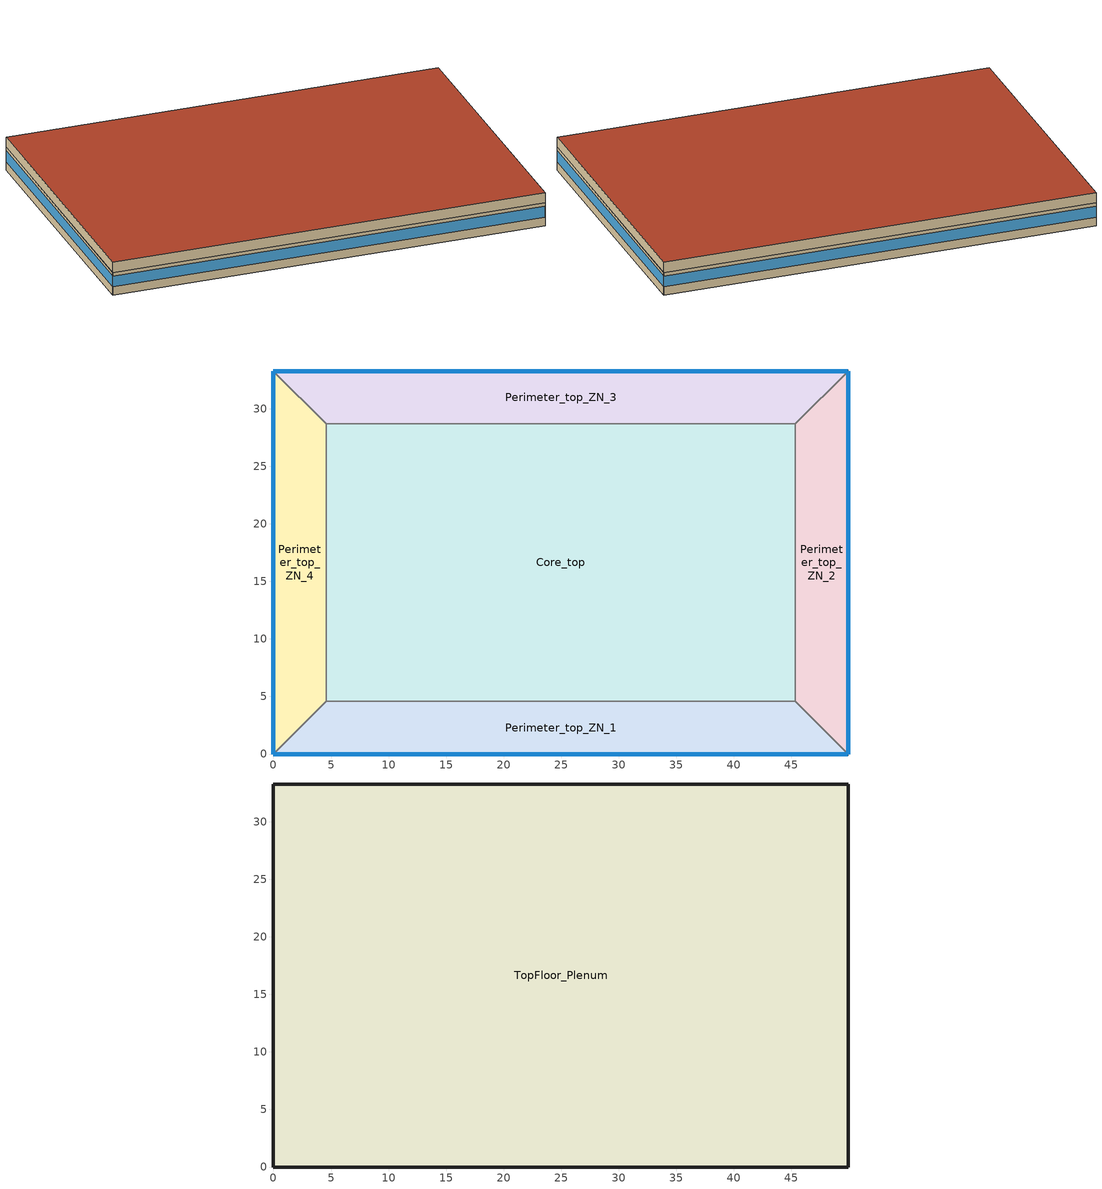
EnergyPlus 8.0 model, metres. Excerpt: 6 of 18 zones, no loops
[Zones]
Perimeter_top_ZN_1
 floor to MidFloor_Plenum (int_slab_floor): 0,0 4.57,4.57 45.34,4.57 49.91,0 z7.92
 wall outside (nonres_ext_wall): 0,0 49.91,0 z7.92:10.67
 wall to Perimeter_top_ZN_2 (int_wall): 49.91,0 45.34,4.57 z7.92:10.67
 window (Window_U_0.55_SHGC_0.25): 0,0 49.91,0 z8.95:10.25
 ceiling to TopFloor_Plenum (DropCeiling): 0,0 49.91,0 45.34,4.57 4.57,4.57 z10.67
Perimeter_top_ZN_2
 floor to MidFloor_Plenum (int_slab_floor): 49.91,0 45.34,4.57 45.34,28.7 49.91,33.27 z7.92
 wall outside (nonres_ext_wall): 49.91,0 49.91,33.27 z7.92:10.67
 wall to Perimeter_top_ZN_3 (int_wall): 49.91,33.27 45.34,28.7 z7.92:10.67
 window (Window_U_0.55_SHGC_0.25): 49.91,0 49.91,33.27 z8.95:10.25
 ceiling to TopFloor_Plenum (DropCeiling): 49.91,0 49.91,33.27 45.34,28.7 45.34,4.57 z10.67
Perimeter_top_ZN_3
 floor to MidFloor_Plenum (int_slab_floor): 49.91,33.27 45.34,28.7 4.57,28.7 0,33.27 z7.92
 wall outside (nonres_ext_wall): 49.91,33.27 0,33.27 z7.92:10.67
 wall to Perimeter_top_ZN_4 (int_wall): 0,33.27 4.57,28.7 z7.92:10.67
 window (Window_U_0.55_SHGC_0.25): 49.91,33.27 0,33.27 z8.95:10.25
 ceiling to TopFloor_Plenum (DropCeiling): 49.91,33.27 0,33.27 4.57,28.7 45.34,28.7 z10.67
Perimeter_top_ZN_4
 floor to MidFloor_Plenum (int_slab_floor): 0,33.27 4.57,28.7 4.57,4.57 0,0 z7.92
 wall outside (nonres_ext_wall): 0,33.27 0,0 z7.92:10.67
 wall to Perimeter_top_ZN_1 (int_wall): 0,0 4.57,4.57 z7.92:10.67
 window (Window_U_0.55_SHGC_0.25): 0,33.27 0,0 z8.95:10.25
 ceiling to TopFloor_Plenum (DropCeiling): 0,33.27 0,0 4.57,4.57 4.57,28.7 z10.67
Core_top
 floor to MidFloor_Plenum (int_slab_floor): 45.34,28.7 45.34,4.57 4.57,4.57 4.57,28.7 z7.92
 wall to Perimeter_top_ZN_3 (int_wall): 45.34,28.7 4.57,28.7 z7.92:10.67
 wall to Perimeter_top_ZN_2 (int_wall): 45.34,4.57 45.34,28.7 z7.92:10.67
 wall to Perimeter_top_ZN_1 (int_wall): 4.57,4.57 45.34,4.57 z7.92:10.67
 wall to Perimeter_top_ZN_4 (int_wall): 4.57,28.7 4.57,4.57 z7.92:10.67
 ceiling to TopFloor_Plenum (DropCeiling): 45.34,4.57 45.34,28.7 4.57,28.7 4.57,4.57 z10.67
TopFloor_Plenum
 wall outside (nonres_ext_wall): 49.91,33.27 0,33.27 0,0 49.91,0 49.91,33.27 z10.67:11.89
 roof outside (nonres_roof): 49.91,0 49.91,33.27 0,33.27 0,0 z11.89
[Building]
Medium Office: North Axis {deg}=0; Terrain=City; Loads Convergence Tolerance Value=0.04; Temperature Convergence Tolerance Value {deltaC}=0.2; Solar Distribution=FullInteriorAndExterior; Maximum Number of Warmup Days=25; Minimum Number of Warmup Days=6
[Site:Location]
Site:Location=Atlanta-Hartsfield.Jackson.Intl.AP_GA_USA WMO=722190; Latitude {N+ S-}=33.64; Longitude {W- E+}=-84.43; Time Zone Relative to GMT {GMT+/-}=-5; Elevation {m}=313
[SizingPeriod:DesignDay] Day of Month=21; Dry-Bulb Temperature Range Modifier Type=DefaultMultipliers; Humidity Condition Type=Wetbulb; Barometric Pressure {Pa}=97621; Rain {Yes/No}=No; Snow on ground {Yes/No}=No; Daylight Savings Time Indicator=No
Name | Month | Day Type | Maximum Dry-Bulb Temperature {C} | Daily Dry-Bulb Temperature Range {C} | Wetbulb at Maximum Dry-Bulb {C} | Wind Speed {m/s} design conditions vs. traditional 6.71 m/s (15 mph) | Wind Direction {Degrees; N=0, S=180} | Solar Model Indicator | Clearness {0.0 to 1.1} | Wind Speed {m/s} design conditions vs. traditional 3.35 m/s (7mph) | ASHRAE Clear Sky Optical Depth for Beam Irradiance (taub) | ASHRAE Clear Sky Optical Depth for Diffuse Irradiance (taud)
Atlanta-Hartsfield.Jackson.Intl.AP_GA_USA Ann Htg 99.6% Condns DB | 1 | WinterDesignDay | -6.3 | 0 | -6.3 | 5.3 | 320 | ASHRAEClearSky | 0
Atlanta-Hartsfield.Jackson.Intl.AP_GA_USA Ann Clg .4% Condns DB=>MWB | 7 | SummerDesignDay | 34.4 | 9.5 | 23.5 |  | 300 | ASHRAETau |  | 4 | 0.556 | 1.779
[Site:GroundTemperature:BuildingSurface]
20.52, 20.52, 20.65, 20.74, 20.84, 23.05, 23.45, 23.54, 23.52, 21.25, 20.85, 20.67
[Site:WaterMainsTemperature]
Calculation Method=Correlation; Annual Average Outdoor Air Temperature {C}=16.6; Maximum Difference In Monthly Average Outdoor Air Temperatures {deltaC}=22.5
[Material:NoMass]
CP02 CARPET PAD: VeryRough, 0.21648, 0.9, 0.7, 0.8
Nonres_Roof_Insulation: MediumSmooth, 4.31889, 0.9, 0.7, 0.7
Nonres_Exterior_Wall_Insulation: MediumSmooth, 1.90342, 0.9, 0.7, 0.7
[Construction]
InteriorFurnishings: Std Wood 6inch
DropCeiling: AC02 Acoustic Ceiling
int_wall: G01 13mm gypsum board, G01 13mm gypsum board
int_slab_floor: 100mm Normalweight concrete floor, CP02 CARPET PAD
nonres_roof: F13 Built-up roofing, Nonres_Roof_Insulation, F08 Metal surface
nonres_ext_wall: F07 25mm stucco, G01 16mm gypsum board, Nonres_Exterior_Wall_Insulation, G01 16mm gypsum board
Window_U_0.55_SHGC_0.25: Glass_2175_LayerAvg, Gap_1_W_0_0032, Glass_2022F_LayerAvg
[Material]
Name | Roughness | Thickness {m} | Conductivity {W/m-K} | Density {kg/m3} | Specific Heat {J/kg-K} | Thermal Absorptance | Solar Absorptance | Visible Absorptance | Absorptance:Thermal | Absorptance:Solar | Absorptance:Visible
Std Wood 6inch | MediumSmooth | 0.15 | 0.12 | 540 | 1210 | 0.9 | 0.7 | 0.7
AC02 Acoustic Ceiling | MediumSmooth | 0.0127 | 0.057 | 288 | 1339 | 0.9 | 0.7 | 0.2
F07 25mm stucco | Smooth | 0.0254 | 0.72 | 1856 | 840 | 0.9 | 0.7 | 0.7
F08 Metal surface | Smooth | 0.0008 | 45.28 | 7824 | 500
F13 Built-up roofing | Rough | 0.0095 | 0.16 | 1120 | 1460 |  |  |  | 0.75 | 0.45
G01 13mm gypsum board | Smooth | 0.0127 | 0.16 | 800 | 1090 |  |  |  | 0.9 | 0.7 | 0.5
G01 16mm gypsum board | MediumSmooth | 0.0159 | 0.16 | 800 | 1090
100mm Normalweight concrete floor | MediumRough | 0.1016 | 2.31 | 2322 | 832
[WindowMaterial:Glazing] Optical Data Type=SpectralAverage; IR Transmittance=0; Back Emissivity=0.84; Conductivity=1
Name | Layer name : GREY-SGP-E366 - 8.6.CIG | Thickness | Solar Transmittance | Solar Front Reflectance | Solar Back Reflectance | Visible Transmittance | Visible Front Reflectance | Visible Back reflectance | Front Emissivity | Layer name : LoE262-4.CIG
 | Glass_2175_LayerAvg | 0.0086 | 0.167758 | 0.217606 | 0.437978 | 0.416044 | 0.078729 | 0.10654 | 0.84
 |  | 0.0039 | 0.355897 | 0.394095 | 0.265645 | 0.677694 | 0.042734 | 0.05547 | 0.046 | Glass_2022F_LayerAvg
[WindowMaterial:Gas]
gap name - Air=Gap_1_W_0_0032; type=Air; thickness=0.0032
[Zone] Type=1; Multiplier=1; Volume {m3}=autocalculate; Floor Area {m2}=autocalculate
Name | Ceiling Height {m} | Part of Total Floor Area
TopFloor_Plenum | 1.2192 | No
Core_top; Perimeter_top_ZN_3; Perimeter_top_ZN_2; Perimeter_top_ZN_1; Perimeter_top_ZN_4 | 2.7432 | YES
[InternalMass] Construction=InteriorFurnishings
Name | Zone | Surface Area {m2}
Core_top_InternalMass_1 | Core_top | 1967.08
Perimeter_top_ZN_3_InternalMass_1 | Perimeter_top_ZN_3 | 414.675
Perimeter_top_ZN_2_InternalMass_1 | Perimeter_top_ZN_2 | 262.5073
Perimeter_top_ZN_1_InternalMass_1 | Perimeter_top_ZN_1 | 414.6723
Perimeter_top_ZN_4_InternalMass_1 | Perimeter_top_ZN_4 | 262.5056
[People] Number of People Schedule=BLDG_OCC_SCH; Number of People Calculation Method=Area/Person; Zone Floor Area per Person {m2/person}=18.5788; Fraction Radiant=0.3; Sensible Heat Fraction=AUTOCALCULATE; Activity Level Schedule=ACTIVITY_SCH; Enable ASHRAE 55 Comfort Warnings=No; Mean Radiant Temperature Calculation Type=ZoneAveraged; Work Efficiency Schedule=WORK_EFF_SCH; Clothing Insulation Schedule=CLOTHING_SCH; Air Velocity Schedule=AIR_VELO_SCH; Thermal Comfort Model 1 Type=FANGER
Name | Zone or ZoneList
Core_top | Core_top
Perimeter_top_ZN_3 | Perimeter_top_ZN_3
Perimeter_top_ZN_2 | Perimeter_top_ZN_2
Perimeter_top_ZN_1 | Perimeter_top_ZN_1
Perimeter_top_ZN_4 | Perimeter_top_ZN_4
[Lights] Schedule=BLDG_LIGHT_SCH; Design Level Calculation Method=Watts/Area; Watts per Zone Floor Area {W/m2}=8.82641; Return Air Fraction=0; Fraction Radiant=0.7; Fraction Visible=0.2; Fraction Replaceable=1; Return Air Fraction Calculated from Plenum Temperature=No
Name | Zone or ZoneList
Core_top_Lights | Core_top
Perimeter_top_ZN_3_Lights | Perimeter_top_ZN_3
Perimeter_top_ZN_2_Lights | Perimeter_top_ZN_2
Perimeter_top_ZN_1_Lights | Perimeter_top_ZN_1
Perimeter_top_ZN_4_Lights | Perimeter_top_ZN_4
[ElectricEquipment] Schedule=BLDG_EQUIP_SCH; Design Level Calculation Method=EquipmentLevel; Fraction Latent=0; Fraction Radiant=0.5; Fraction Lost=0
Name | Zone or ZoneList | Design Level {W}
Core_top_MiscPlug_Equip | Core_top | 7937.16
Perimeter_top_ZN_3_MiscPlug_Equip | Perimeter_top_ZN_3 | 1673.21
Perimeter_top_ZN_2_MiscPlug_Equip | Perimeter_top_ZN_2 | 1059.22
Perimeter_top_ZN_1_MiscPlug_Equip | Perimeter_top_ZN_1 | 1673.2
Perimeter_top_ZN_4_MiscPlug_Equip | Perimeter_top_ZN_4 | 1059.21
[Exterior:Lights] Control Option=AstronomicalClock
Name | Schedule | Design Level {W}
Exterior_Lights_a | Exterior_lighting_schedule_a | 519.2
Exterior_Lights_b | Exterior_lighting_schedule_b | 7402.3
[Daylighting:Controls] Total Daylighting Reference Points=2; Z-Coordinate of First Reference Point {m}=8.687; Z-Coordinate of Second Reference Point {m}=8.687; Fraction of Zone Controlled by First Reference Point=0.3835; Fraction of Zone Controlled by Second Reference Point=0.1395; Illuminance Setpoint at First Reference Point {lux}=375; Illuminance Setpoint at Second Reference Point {lux}=375; Lighting Control Type=2; Maximum Allowable Discomfort Glare Index=22; Minimum Input Power Fraction for Continuous Dimming Control=0.3; Minimum Light Output Fraction for Continuous Dimming Control=0.2; Number of Stepped Control Steps=3; Probability Lighting will be Reset When Needed in Manual Stepped Control=1
Name | X-Coordinate of First Reference Point {m} | Y-Coordinate of First Reference Point {m} | X-Coordinate of Second Reference Point {m} | Y-Coordinate of Second Reference Point {m} | Glare Calculation Azimuth Angle of View Direction Clockwise from Zone y-Axis {deg}
Perimeter_top_ZN_1 | 24.9555 | 1.524 | 24.9555 | 3.048 | 180
Perimeter_top_ZN_2 | 48.387 | 16.6369 | 46.863 | 16.6369 | 90
Perimeter_top_ZN_3 | 24.9555 | 31.7498 | 24.9555 | 30.2258 | 0
Perimeter_top_ZN_4 | 1.524 | 16.6369 | 3.048 | 16.6369 | 270
[ZoneInfiltration:DesignFlowRate] Schedule=INFIL_SCH_PNNL; Design Flow Rate Calculation Method=Flow/ExteriorArea; Design Flow Rate {m3/s}=0; Constant Term Coefficient=0; Temperature Term Coefficient=0; Velocity Term Coefficient=0.224; Velocity Squared Term Coefficient=0
Name | Zone or ZoneList | Flow per Exterior Surface Area {m3/s-m2}
Perimeter_top_ZN_3_Infiltration | Perimeter_top_ZN_3 | 0.00056896
Perimeter_top_ZN_2_Infiltration | Perimeter_top_ZN_2 | 0.00056896
Perimeter_top_ZN_1_Infiltration | Perimeter_top_ZN_1 | 0.00056896
Perimeter_top_ZN_4_Infiltration | Perimeter_top_ZN_4 | 0.00056896
TopFloor_Plenum_Infiltration | TopFloor_Plenum | 6.19256e-05
[AirLoopHVAC:ReturnPlenum]
TopFloor_Return_Plenum: Zone=TopFloor_Plenum
[Schedule:Compact]
Exterior_lighting_schedule_a: Through:12/31, For:AllDays, Until: 06:00, 0, Until: 24:00, 1
Exterior_lighting_schedule_b: Through:12/31, For:AllDays, Until: 06:00, 0.7, Until: 24:00, 1
BLDG_LIGHT_SCH: Through: 12/31, For: Weekdays, Until: 5:00, 0.05, Until: 6:00, 0.1, Until: 7:00, 0.0862326, Until: 8:00, 0.258698, Until: 17:00, 0.776093, Until: 18:00, 0.431163, Until: 20:00, 0.258698, Until: 22:00, 0.172465, Until: 23:00, 0.0862326, Until: 24:00, 0.0431163, For: SummerDesignDay, Until: 24:00, 1, For: Saturday, Until: 6:00, 0.05, Until: 8:00, 0.0862326, Until: 12:00, 0.258698, Until: 17:00, 0.129349, Until: 19:00, 0.0431163, Until: 24:00, 0.05, For: WinterDesignDay, Until: 24:00, 0, For: Sunday Holidays AllOtherDays, Until: 6:00, 0.05, Until: 18:00, 0.0431163, Until: 24:00, 0.05
BLDG_EQUIP_SCH: Through: 12/31, For: Weekdays, Until: 06:00, 0.307674, Until: 08:00, 0.381235, Until: 12:00, 0.857778, Until: 13:00, 0.76247, Until: 17:00, 0.857778, Until: 18:00, 0.476543, Until: 24:00, 0.381235, For: SummerDesignDay, Until: 24:00, 1, For: Saturday, Until: 06:00, 0.230755, Until: 08:00, 0.381235, Until: 12:00, 0.476543, Until: 17:00, 0.33358, Until: 19:00, 0.285926, Until: 24:00, 0.230755, For: WinterDesignDay, Until: 24:00, 0, For: Sunday Holidays AllOtherDays, Until: 06:00, 0.230755, Until: 18:00, 0.285926, Until: 24:00, 0.230755
BLDG_OCC_SCH: Through: 12/31, For: Weekdays, Until: 06:00, 0, Until: 07:00, 0.1, Until: 08:00, 0.2, Until: 12:00, 0.95, Until: 13:00, 0.5, Until: 17:00, 0.95, Until: 18:00, 0.3, Until: 22:00, 0.1, Until: 24:00, 0.05, For: SummerDesignDay, Until: 06:00, 1e-09, Until: 22:00, 1, Until: 24:00, 0.05, For: Saturday, Until: 06:00, 0, Until: 08:00, 0.1, Until: 12:00, 0.3, Until: 17:00, 0.1, Until: 19:00, 0.05, Until: 24:00, 0, For: WinterDesignDay, Until: 24:00, 0, For:Sunday Holidays AllOtherDays, Until: 06:00, 0, Until: 18:00, 0.05, Until: 24:00, 0
ACTIVITY_SCH: Through: 12/31, For: AllDays, Until: 24:00, 120
WORK_EFF_SCH: Through: 12/31, For: AllDays, Until: 24:00, 0
AIR_VELO_SCH: Through: 12/31, For: AllDays, Until: 24:00, 0.2
CLOTHING_SCH: Through: 04/30, For: AllDays, Until: 24:00, 1, Through: 09/30, For: AllDays, Until: 24:00, 0.5, Through: 12/31, For: AllDays, Until: 24:00, 1
INFIL_SCH_PNNL: Through: 12/31, For: Weekdays SummerDesignDay, Until: 06:00, 1, Until: 22:00, 0.25, Until: 24:00, 1, For: Saturday WinterDesignDay, Until: 06:00, 1, Until: 18:00, 0.25, Until: 24:00, 1, For:Sunday Holidays AllOtherDays, Until: 24:00, 1
